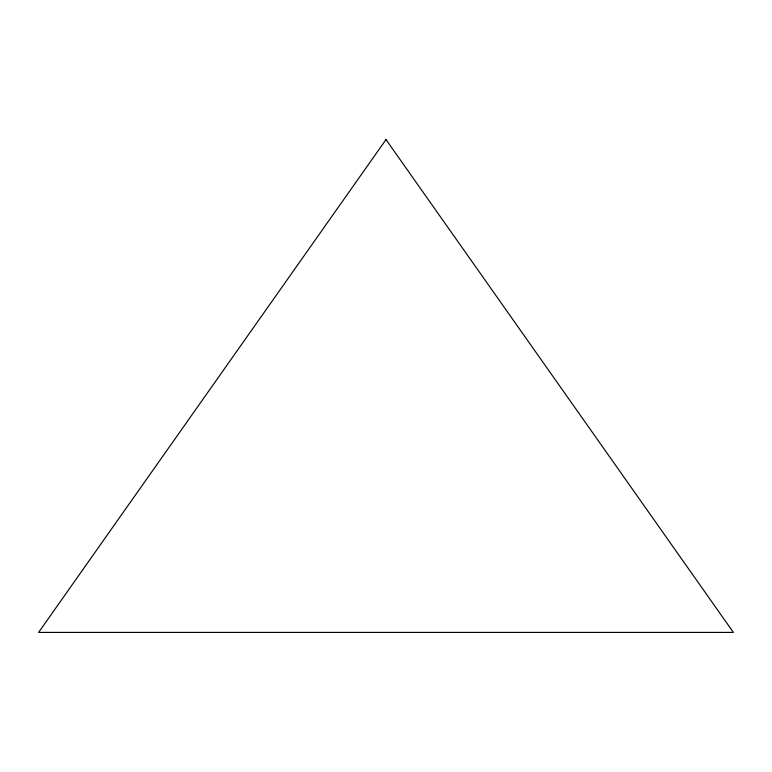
<?xml version="1.0" encoding="UTF-8"?>
<svg xmlns="http://www.w3.org/2000/svg" width="772" height="772" viewBox="0 0 772 772"><rect width="100%" height="100%" fill="white"/><g stroke="black" fill="none" stroke-linecap="round" stroke-linejoin="round"><path stroke-width="1.16" d="M386 139.587L38.6 632.413L733.4 632.413L386 139.587"/></g></svg>
